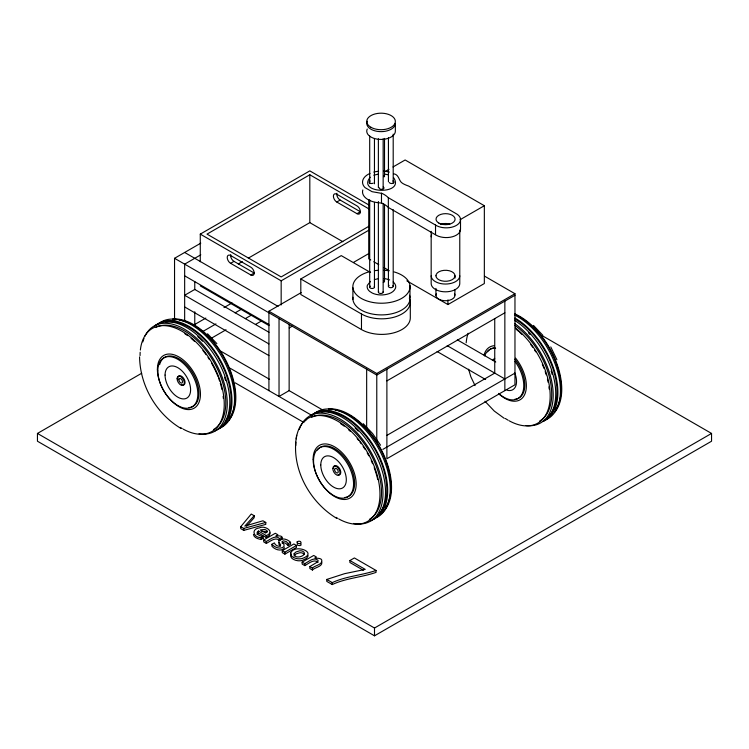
<?xml version="1.0" encoding="UTF-8"?>
<svg xmlns="http://www.w3.org/2000/svg" width="749" height="749" viewBox="0 0 749 749"><rect width="100%" height="100%" fill="white"/><g stroke="black" fill="none" stroke-linecap="round" stroke-linejoin="round"><path stroke-width="1.12" d="M296.688 435.281C290.64 467.61 308.981 501.568 336.535 518.261M435.946 275.782L436.255 274.377A9.531 5.505 0 0 1 446.685 270.323A9.531 5.505 0 0 1 455.008 275.763L455.008 278.057M455.008 289.507L454.69 296.651A9.531 5.505 0 0 1 444.251 300.705A9.531 5.505 0 0 1 435.937 295.256L436.255 293.833M454.999 275.782L454.69 277.196A9.531 5.505 0 0 1 444.251 281.24A9.531 5.505 0 0 1 435.937 275.801M308.214 555.758L306.556 558.351L302.409 560.383A7.659 4.419 0 0 1 297.625 560.711C294.563 560.43 288.758 557.865 291.211 554.035M297.053 543.943L297.606 545.291L299.993 545.618L301.154 544.954L300.592 543.568M284.292 547.575L284.011 548.483C280.519 551.751 274.64 549.429 271.934 546.227L271.934 544.28L274.368 542.875C275.098 545.132 277.991 546.826 280.266 545.955L280.678 544.851L278.9 542.248L279.012 540.432C282.373 537.436 287.813 539.392 290.537 542.323L290.537 544.27L288.243 545.6L285.275 543.034L283.44 542.8L282.242 543.484L282.242 541.546L283.44 540.853L286.277 541.546L288.243 543.652L288.243 545.6M294.02 556.095L295.977 553.923L299.834 552.725A4.063 2.341 0 0 1 302.54 553.127L304.44 554.447M279.012 542.379L278.9 544.195L280.248 546.105M257.001 534.468L258.414 532.979L258.414 531.032L266.307 535.591C275.595 531.977 264.781 524.843 259.276 527.933C250.578 528.991 253.705 537.979 261.055 537.576L263.161 536.359L263.161 538.306L261.055 539.523C258.19 538.887 253.958 537.848 253.443 534.458M254.183 515.733L244.811 526.098L262.936 520.789L265.783 522.437L265.783 524.384L243.753 530.376L240.747 528.644L240.747 526.697L251.243 514.039L254.183 515.733L254.183 517.681L246.636 526.229M370.493 281.399L367.366 285.275A14.297 8.258 0 0 0 369.725 291.445L372.244 293.037A14.297 8.258 0 0 0 382.683 294.937C387.533 294.535 393.431 293.074 395.528 288.15A14.297 8.258 0 0 0 393.169 281.98M370.278 177.204C356.075 193.944 405.527 195.217 393.599 177.653M258.414 531.032C254.304 533.569 260.549 536.602 263.161 536.359M370.399 286.137L370.081 286.352A2.387 1.376 0 0 0 370.53 288.15A2.387 1.376 0 0 0 373.676 288.131L374.079 287.85A2.387 1.376 0 0 0 374.2 286.483M200.273 261.729L200.273 234.119L309.814 170.875L368.461 204.739M368.929 208.905L309.814 174.77L207.014 234.119L281.165 276.933L368.845 226.31M174.545 319.879L174.545 258.302L200.788 243.153M200.816 254.81L184.657 264.144L184.657 321.068M384.911 171.652L388.956 169.321M393 166.98L405.134 159.977L484.341 205.713L484.341 283.543L447.939 304.562L406.829 280.828M230.608 263.311L233.978 261.364L254.201 273.039L250.831 274.986L230.608 263.311A4.766 2.753 60 0 1 227.237 257.469A4.766 2.753 60 0 1 230.608 255.521L250.831 267.196A4.766 2.753 60 0 1 254.201 273.039A4.766 2.753 60 0 1 250.831 274.986M336.778 202.015L340.149 200.067L360.372 211.742L357.001 213.69L336.778 202.015A4.766 2.753 60 0 1 333.408 196.172A4.766 2.753 60 0 1 336.778 194.225L357.001 205.9A4.766 2.753 60 0 1 360.372 211.742A4.766 2.753 60 0 1 357.001 213.69M238.257 263.957L242.283 261.626M248.331 258.133L309.814 222.64L342.883 241.73M194.74 324.486L205.835 318.082M223.979 307.596L232.05 302.942M200.273 234.119L281.165 280.819L368.592 230.346M202.839 331.479L215.946 323.914M235.102 312.857L241.262 309.3M410.302 302.315L410.302 317.885A28.602 16.515 0 0 1 392.645 333.136A28.602 16.515 0 0 1 361.477 329.56L300.808 294.535L300.808 278.965L341.254 255.615L370.577 272.542M542.519 335.852L711.55 433.437L711.55 441.217L374.5 635.817L37.45 441.217L37.45 433.437L141.701 373.245M211.911 337.921L226.029 329.766M245.326 318.625L251.374 315.132M268.919 390.622L268.919 311.228L301.201 292.597M353.65 262.309L368.78 253.574M255.409 324.486L261.457 320.984M460.073 219.719L484.341 205.713M289.198 327.94L292.213 326.199M268.919 311.228L376.775 373.498L514.966 293.72L514.966 384.789L386.887 458.734L386.887 369.22M514.966 295.275L376.775 375.062L174.545 258.302M386.887 380.895L504.854 312.792M386.858 435.403L494.743 373.114L494.743 318.512M382.842 449.391L514.966 373.114M258.414 532.979L266.307 537.539L269.406 535.376L270.202 532.96M263.732 539.963L275.304 533.279L277.926 534.795C271.906 537.754 280.847 534.159 282.008 537.164L282.008 539.111L279.517 540.544C275.829 536.387 269.743 541.667 266.354 543.418L263.732 541.911L263.732 539.963L266.354 541.48C269.743 539.72 275.829 534.44 279.517 538.597L279.517 540.544M279.517 538.597L282.008 537.164M288.243 543.652L290.537 542.323M282.279 550.674L293.851 543.989L296.473 545.506L296.473 547.444L284.901 554.129L282.279 552.612L282.279 550.674L284.901 552.182L296.473 545.506M318.11 562.256C313.84 558.548 308.513 563.763 304.777 565.607L302.147 564.091L302.147 562.143L313.719 555.458L316.359 556.984C311.266 559.288 321.068 556.891 321.78 560.158C322.81 564.802 314.561 565.448 312.455 568.098L309.833 566.581L309.833 568.528L312.455 570.036C314.561 567.396 322.81 566.74 321.78 562.096M302.147 562.143L304.777 563.66C308.513 561.816 313.84 556.601 318.11 560.318L317.632 561.909L309.833 566.581M349.895 560.533L354.38 557.949L376.035 570.448L376.035 572.395C361.936 577.329 346.113 578.088 332.266 584.557L326.77 581.393L326.77 579.445L344.577 573.678L365.25 569.39L349.895 560.533L349.895 562.48L363.331 570.232M376.035 570.448C361.936 575.382 346.113 576.14 332.266 582.619L326.77 579.445M37.45 433.437L374.5 628.027L711.55 433.437M370.137 181.024L369.688 181.277A2.387 1.376 0 0 0 369.603 182.953L370.025 183.215A2.387 1.376 0 0 0 372.927 183.262L373.208 183.112M374.36 279.611L377.786 278.797M373.826 175.21L377.908 174.208M240.747 526.697L243.753 528.429L265.783 522.437M261.813 531.406L264.884 531.369L266.972 532.558M393.665 173.74C399.489 174.611 398.608 181.539 402.831 183.505A27.292 15.757 0 0 0 408.561 186.033L455.729 213.418A14.297 8.258 0 0 1 456.927 225.075A14.297 8.258 0 0 1 436.742 225.767L388.338 197.708A27.292 15.757 0 0 0 382.177 193.467L372.056 191.678L365.081 187.653A19.062 11.01 0 0 1 369.987 173.412M460.513 219.111L460.513 228.838A14.297 8.258 0 0 1 452.48 236.75A14.297 8.258 0 0 1 436.742 235.495L388.338 207.445A27.292 15.757 0 0 0 382.177 203.194L376.653 202.511A19.062 11.01 0 0 1 362.816 189.956M261.888 538.128L263.161 538.306M384.583 174.068L388.104 174.798M392.869 180.968L393.356 181.183A2.387 1.376 0 0 1 393.693 182.85L393.309 183.131A2.387 1.376 0 0 1 390.426 183.327L389.939 183.102A2.387 1.376 0 0 1 389.34 182.484M484.725 276.259L514.966 293.72M370.736 259.987L368.733 258.836L368.733 199.58M373.742 261.729L378.76 264.622M383.769 267.515L388.787 270.408M457.33 339.84L495.754 362.02M447.219 345.673L504.854 378.947M437.107 351.515L485.642 379.537M300.808 278.965L361.477 313.99A28.602 16.515 0 0 0 395.996 316.612A28.602 16.515 0 0 0 409.329 298.046M184.657 252.46L278.029 306.369M184.657 275.819L268.919 324.467M200.273 285.884L269.031 325.581M269.003 332.294L194.768 289.442L184.657 295.275L268.919 343.922M184.657 306.95L268.919 355.597M221.058 351.318L269.593 379.34M288.805 390.435L323.184 410.283M230.158 368.246L312.061 415.536M235.214 382.842L303.972 422.539M180.818 428.353C156.157 413.57 140.035 385.651 139.567 356.899M383.207 186.941L383.6 187.213A2.387 1.376 0 0 1 383.348 188.879L382.87 189.113A2.387 1.376 0 0 1 379.977 188.963L379.584 188.692A2.387 1.376 0 0 1 379.266 187.653M504.255 418.335L494.265 411.051L484.959 401.23M533.475 325.412L542.782 335.243M363.265 423.691L372.571 433.512L380.558 445.206M207.548 333.782L216.854 343.604M271.934 544.28C274.64 547.482 280.519 549.803 284.011 546.536L284.002 544.635L282.242 541.546M550.768 346.927L556.9 359.698M475.081 385.613L470.84 376.775L468.593 369.21M504.854 301.117L504.854 390.632M459.774 230.112L459.774 283.571A14.297 8.258 0 0 1 445.468 291.82A14.297 8.258 0 0 1 431.171 283.571L431.171 231.338M447.939 299.918L447.939 304.562M435.937 288.393L435.937 295.256M435.525 224.953L435.525 234.68M409.984 285.669L409.984 297.353M393.197 134.127L393.197 182.925M393.197 209.645L393.197 286.315M388.431 137.61L388.431 181.764M388.338 197.708L388.431 286.315M384.509 138.406L384.509 176.745M384.509 204.627L384.509 281.306M383.151 138.762L383.151 188.72M383.151 203.822L383.151 292.119M381.484 193.148L381.484 202.876M378.376 138.762L378.376 187.559M378.376 201.5L378.376 292.119M376.775 373.498L376.775 441.283M374.453 138.471L374.453 183.777M374.453 202.37L374.453 287.176M374.5 628.027L374.5 635.817M369.697 136L369.697 183.636M369.697 199.899L369.697 287.036M366.664 369.22L366.664 428.475M361.477 313.99L361.477 329.56M352.901 287.747L352.901 299.422M332.266 582.619L332.266 584.557M312.455 568.098L312.455 570.036M309.814 174.77L309.814 222.64M304.777 563.66L304.777 565.607M289.142 324.401L289.142 390.622L279.031 396.464L279.031 318.625M284.901 552.182L284.901 554.129M281.165 280.819L281.165 304.974M266.354 541.48L266.354 543.418M266.307 535.591L266.307 537.539M261.055 537.576L261.055 539.523M243.753 528.429L243.753 530.376M194.768 281.54L194.768 289.666M194.768 311.743L194.768 325.684M233.978 261.364A4.766 2.753 60 0 1 230.72 254.585M340.149 200.067A4.766 2.753 60 0 1 336.891 193.289M367.235 121.254A14.297 8.258 0 0 0 379.181 131.571A14.297 8.258 0 0 0 395.35 123.388L395.35 131.169A14.297 8.258 0 0 1 379.181 139.361A14.297 8.258 0 0 1 367.235 129.034M431.171 236.787A14.297 8.258 0 0 1 431.658 234.643M459.774 275.782A14.297 8.258 0 0 1 445.468 284.04A14.297 8.258 0 0 1 431.171 275.782M454.671 293.805A9.531 5.505 0 0 1 455.008 295.228M440.3 224.372A9.531 5.505 0 0 1 449.821 224.101M373.835 172.092A19.062 11.01 0 0 1 378.61 171.268M383.582 171.193A19.062 11.01 0 0 1 389.349 172.092M383.919 176.024A2.387 1.376 0 0 1 383.872 176.736M383.937 278.581A14.297 8.258 0 0 1 389.658 279.957M383.806 280.332A2.387 1.376 0 0 1 383.319 282.495M383.067 291.764A2.387 1.376 0 0 1 380.455 293.486A2.387 1.376 0 0 1 378.704 291.436M392.879 285.631A2.387 1.376 0 0 1 392.176 287.447A2.387 1.376 0 0 1 388.984 287.204A2.387 1.376 0 0 1 389.124 285.35M394.161 271.924A28.602 16.515 0 0 1 403.439 297.269A28.602 16.515 0 0 1 358.584 296.632A28.602 16.515 0 0 1 369.997 271.578M374.36 270.717A28.602 16.515 0 0 1 378.582 270.286M383.919 270.258A28.602 16.515 0 0 1 389.162 270.81M409.506 295.209A28.602 16.515 0 0 1 383.245 314.87A28.602 16.515 0 0 1 352.91 297.269M172.691 319.018A59.527 34.37 60 0 1 224.447 357.769A59.527 34.37 60 0 1 228.735 420.461M227.125 422.127A59.527 34.37 60 0 1 223.492 424.814M155.839 325.347A60.735 35.063 60 0 1 218.895 357.582A60.735 35.063 60 0 1 217.35 429.598M157.496 324.654A60.735 35.063 60 0 1 220.908 355.26A60.735 35.063 60 0 1 219.888 428.138M173 319.823A58.637 33.855 60 0 1 176.202 319.748M179.563 320.085A58.637 33.855 60 0 1 225.496 360.831A58.637 33.855 60 0 1 229.643 417.933M197.745 336.582A59.508 34.36 60 0 1 202.567 341.226M224.494 377.243A59.508 34.36 60 0 1 225.571 380.529M165.66 322.079A59.508 34.36 60 0 1 217.8 357.123A59.508 34.36 60 0 1 225.468 421.312M140.363 350.055A59.527 34.37 60 0 1 185.153 333.202A59.527 34.37 60 0 1 224.232 405.396A59.527 34.37 60 0 1 183.149 429.102M182.157 428.55A59.527 34.37 60 0 1 180.331 427.445M140.063 355.644A59.527 34.37 60 0 1 140.166 352.255M159.593 364.669A28.303 16.338 60 0 1 191.098 370.512A28.303 16.338 60 0 1 188.926 407.596M144.894 336.282A60.735 35.063 60 0 1 215.562 362.703A60.735 35.063 60 0 1 199 433.765M142.844 341.909A60.735 35.063 60 0 1 143.967 338.445M154.575 325.89A60.735 35.063 60 0 1 217.219 359.698A60.735 35.063 60 0 1 215.178 430.853M184.853 333.726A58.637 33.855 60 0 1 187.568 335.599M191.135 338.389A58.637 33.855 60 0 1 194.478 341.347M202.885 350.448A58.637 33.855 60 0 1 206.144 354.745M208.007 357.442A58.637 33.855 60 0 1 209.205 359.286M211.471 363.022A58.637 33.855 60 0 1 218.062 376.738M218.465 377.805A58.637 33.855 60 0 1 219.607 381.035M220.3 383.198A58.637 33.855 60 0 1 221.985 389.63M223.136 396.315A58.637 33.855 60 0 1 223.371 398.534M155.97 327.388A58.637 33.855 60 0 1 214.12 362.591A58.637 33.855 60 0 1 213.643 429.477M177.934 379.425A5.121 2.959 60 0 1 180.799 375.886A5.121 2.959 60 0 1 185.031 382.084A5.121 2.959 60 0 1 181.427 384.546M328.408 408.926A59.527 34.37 60 0 1 382.842 452.855A59.527 34.37 60 0 1 379.209 514.713M311.556 415.255A60.735 35.063 60 0 1 374.612 447.49A60.735 35.063 60 0 1 373.068 519.506M314.084 413.785A60.735 35.063 60 0 1 376.12 444.326A60.735 35.063 60 0 1 377.646 517.007M328.717 409.731A58.637 33.855 60 0 1 331.919 409.656M335.28 409.984A58.637 33.855 60 0 1 381.213 450.729A58.637 33.855 60 0 1 385.361 507.831M355.082 427.96A59.508 34.36 60 0 1 358.284 431.124M321.377 411.978A59.508 34.36 60 0 1 374.5 448.698A59.508 34.36 60 0 1 379.743 513.065M296.211 438.877A59.527 34.37 60 0 1 341.544 423.55A59.527 34.37 60 0 1 379.94 495.688A59.527 34.37 60 0 1 338.866 519.01M337.874 518.448A59.527 34.37 60 0 1 336.048 517.353M295.78 445.552A59.527 34.37 60 0 1 295.883 442.153M317.304 450.158A28.303 16.338 60 0 1 348.781 463.547A28.303 16.338 60 0 1 344.643 497.505M299.272 429.477A60.735 35.063 60 0 1 370.409 451.067A60.735 35.063 60 0 1 353.537 523.457M305.386 420.863A60.735 35.063 60 0 1 306.865 418.972M310.292 415.789A60.735 35.063 60 0 1 372.936 449.597A60.735 35.063 60 0 1 370.895 520.761M340.57 423.634A58.637 33.855 60 0 1 344.184 426.172M348.603 429.795A58.637 33.855 60 0 1 350.195 431.246M357.151 438.586A58.637 33.855 60 0 1 358.602 440.356M359.923 442.032A58.637 33.855 60 0 1 361.215 443.764M363.115 446.432A58.637 33.855 60 0 1 364.922 449.185M367.188 452.92A58.637 33.855 60 0 1 368.78 455.776M371.232 460.682A58.637 33.855 60 0 1 372.571 463.668M374.182 467.704A58.637 33.855 60 0 1 377.702 479.529M311.687 417.287A58.637 33.855 60 0 1 369.837 452.49A58.637 33.855 60 0 1 369.36 519.375M333.53 468.181A5.121 2.959 60 0 1 336.835 465.925A5.121 2.959 60 0 1 340.711 471.598A5.121 2.959 60 0 1 338.08 474.838M514.666 313.756A59.527 34.37 60 0 1 555.533 360.185A59.527 34.37 60 0 1 554.663 412.09M514.956 318.025A60.735 35.063 60 0 1 555.14 373.339A60.735 35.063 60 0 1 543.278 421.238M514.432 314.926A60.735 35.063 60 0 1 557.116 369.912A60.735 35.063 60 0 1 545.815 419.768M515.612 358.134A30.437 17.573 60 0 1 524.731 394.433A30.437 17.573 60 0 1 499.274 394.236M484.06 355.007A30.437 17.573 60 0 1 494.087 345.71M515.331 314.777A58.637 33.855 60 0 1 554.438 358.893A58.637 33.855 60 0 1 555.571 409.563M528.494 332.856A59.508 34.36 60 0 1 530.058 334.531M551.152 371.064A59.508 34.36 60 0 1 552.135 374.36M514.956 319.018A59.508 34.36 60 0 1 552.06 366.121A59.508 34.36 60 0 1 549.953 414.796M515.396 327.94A59.527 34.37 60 0 1 550.047 399.479A59.527 34.37 60 0 1 509.077 420.741M508.084 420.18A59.527 34.37 60 0 1 505.341 418.494M466.178 342.78A59.527 34.37 60 0 1 468.125 333.239M487.515 351.89A28.303 16.338 60 0 1 494.836 347.658M514.853 359.211A28.303 16.338 60 0 1 514.853 399.236M514.919 323.727A60.735 35.063 60 0 1 552.809 388.244A60.735 35.063 60 0 1 526.107 425.563M514.647 320.394A60.735 35.063 60 0 1 552.809 373.994A60.735 35.063 60 0 1 543.147 421.453M516.183 329.298A58.637 33.855 60 0 1 518.814 331.526M519.609 332.247A58.637 33.855 60 0 1 521.987 334.503M530.779 344.624A58.637 33.855 60 0 1 532.698 347.264M534.543 349.989A58.637 33.855 60 0 1 535.722 351.843M542.342 364.398A58.637 33.855 60 0 1 543.989 368.368M545.169 371.588A58.637 33.855 60 0 1 546.227 374.828M547.416 379.134A58.637 33.855 60 0 1 548.128 382.308M548.914 386.83A58.637 33.855 60 0 1 549.186 389.059M514.76 325.338A58.637 33.855 60 0 1 549.363 377.019A58.637 33.855 60 0 1 539.57 421.107M514.825 373.086A18.07 10.43 60 0 1 507.064 390.229M492.702 360.306A18.07 10.43 60 0 1 494.724 358.425M515.031 361.486A28.303 16.338 60 0 1 521.95 394.208A28.303 16.338 60 0 1 498.581 393.403M484.725 355.953A28.303 16.338 60 0 1 495.623 348.266M290.706 552.968C289.91 556.676 294.76 558.305 297.625 558.763A7.659 4.419 0 0 0 302.409 558.436C318.671 552.696 294.844 543.343 290.706 552.968M297.053 541.995L297.606 543.353L299.993 543.671L301.154 543.006L300.592 541.63A2.2 1.273 0 0 0 298.233 541.321L297.053 541.995M294.188 553.595L294.02 554.148A4.129 2.387 0 0 0 294.732 555.702C297.643 559.409 308.85 554.288 302.54 551.18A4.063 2.341 0 0 0 299.834 550.777L295.977 551.976L294.188 553.595M267.159 531.406L265.633 533.054L260.268 529.964L264.884 529.421L266.972 530.61L267.159 531.406M370.933 127.283A14.297 8.258 0 0 0 394.863 123.576A14.297 8.258 0 0 0 377.346 113.464A14.297 8.258 0 0 0 370.933 127.283M438.811 223.052A9.531 5.505 0 0 0 454.765 220.59A9.531 5.505 0 0 0 443.09 213.849A9.531 5.505 0 0 0 438.811 223.052M157.393 369.388A30.437 17.573 60 0 0 189.684 409.553A30.437 17.573 60 0 0 189.684 366.504A30.437 17.573 60 0 0 157.393 369.388M177.092 378.694A5.121 2.959 60 0 0 182.513 385.445A5.121 2.959 60 0 0 182.513 378.208A5.121 2.959 60 0 0 177.092 378.694M165.061 375.062A18.07 10.43 60 0 0 184.217 398.899A18.07 10.43 60 0 0 184.217 373.348A18.07 10.43 60 0 0 165.061 375.062M178.899 379.734A2.556 1.479 60 0 0 181.614 383.113A2.556 1.479 60 0 0 181.614 379.49A2.556 1.479 60 0 0 178.899 379.734M157.824 370.886A28.303 16.338 60 0 0 187.84 408.224A28.303 16.338 60 0 0 187.84 368.208A28.303 16.338 60 0 0 157.824 370.886M313.11 459.287A30.437 17.573 60 0 0 345.401 499.452A30.437 17.573 60 0 0 345.401 456.403A30.437 17.573 60 0 0 313.11 459.287M332.809 468.593A5.121 2.959 60 0 0 338.23 475.343A5.121 2.959 60 0 0 338.23 468.106A5.121 2.959 60 0 0 332.809 468.593M320.778 464.97A18.07 10.43 60 0 0 339.934 488.807A18.07 10.43 60 0 0 339.934 463.257A18.07 10.43 60 0 0 320.778 464.97M334.616 469.642A2.556 1.479 60 0 0 337.331 473.012A2.556 1.479 60 0 0 337.331 469.398A2.556 1.479 60 0 0 334.616 469.642M313.541 460.785A28.303 16.338 60 0 0 343.557 498.132A28.303 16.338 60 0 0 343.557 458.107A28.303 16.338 60 0 0 313.541 460.785"/></g></svg>
